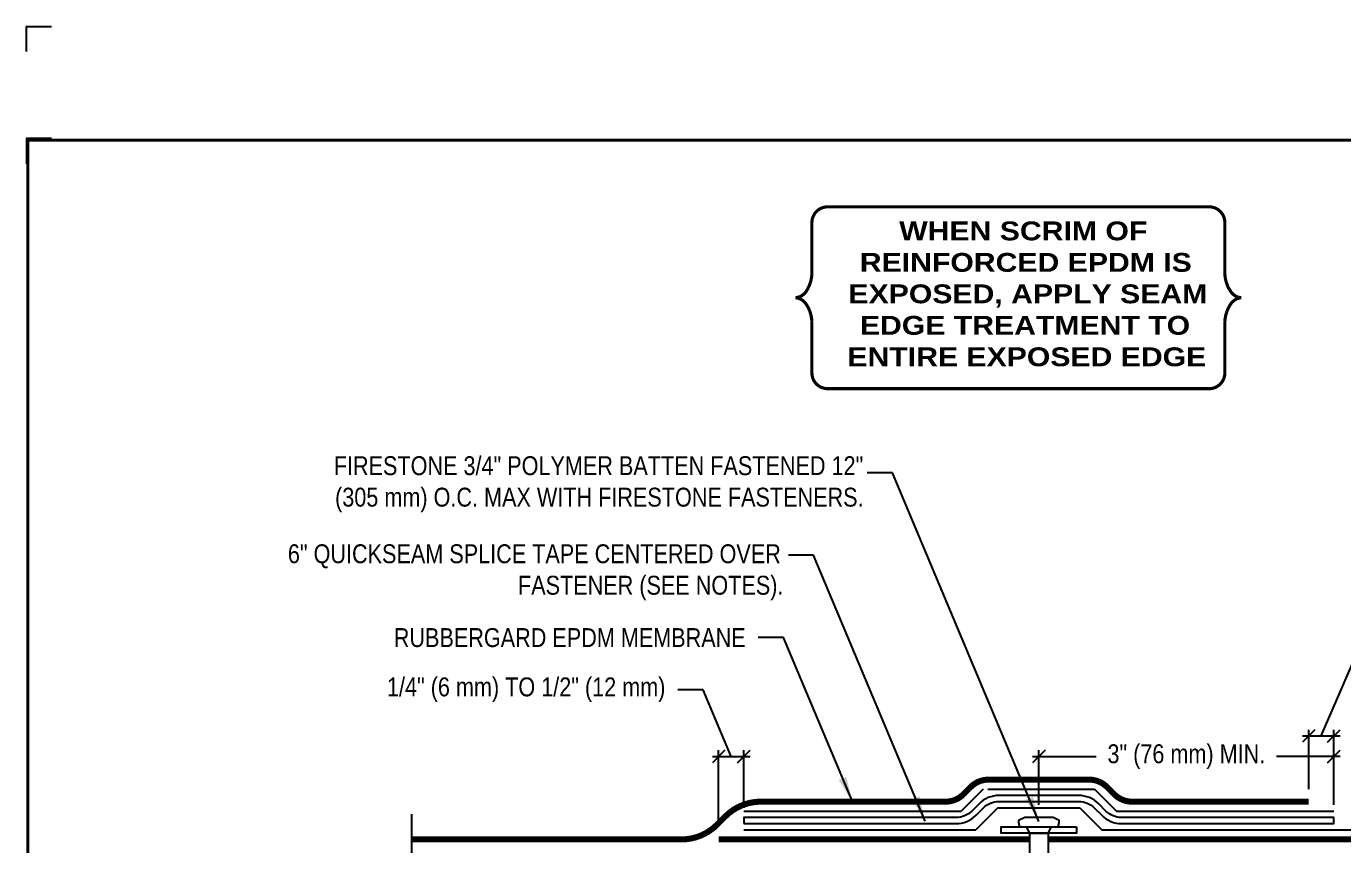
# Model space of a CAD drawing. Header units: inches. Extents: x 165.4 to 185.5, y 96.2 to 113.
# Drawn here: x 165.45 to 178.53, y 104.86 to 113 of the extents above; entities that cross this region are included whole.
import ezdxf
from ezdxf.enums import TextEntityAlignment as Align

# ---------------------------------------------------------------- set-up
doc = ezdxf.new("R2010")
doc.units = ezdxf.units.IN
doc.header["$MEASUREMENT"] = 0
doc.linetypes.add('HIDDEN', pattern=[0.375, 0.25, -0.125])
doc.layers.get('0').update_dxf_attribs({"linetype": 'CONTINUOUS'})
doc.layers.get('DEFPOINTS').update_dxf_attribs({"linetype": 'CONTINUOUS'})
for name, color, linetype in [('FSBP-ACCESSORY-FIRESTONE', 7, 'CONTINUOUS'), ('FSBP-ADHESIVE', 1, 'HIDDEN'), ('FSBP-ANNO-NOTE', 7, 'CONTINUOUS'), ('FSBP-INSULATION', 7, 'CONTINUOUS'), ('FSBP-MEMBRANE', 7, 'CONTINUOUS'), ('FSBP-TTLB-BORDER', 7, 'CONTINUOUS'), ('FSBP-TTLB-TEXT', 7, 'CONTINUOUS')]:
    doc.layers.add(name, color=color, linetype=linetype)
doc.styles.add('FSBP_ARIAL', font='arial.ttf')
doc.styles.add('FSBP_ARIAL_BOLD', font='')
doc.styles.add('FSBP_ARIAL_NAR', font='ARIALN.TTF')
doc.styles.get('FSBP_ARIAL_BOLD').set_extended_font_data('Arial Black')
doc.linetypes.add('ZIGZAG', pattern='A,0.0001,-0.2,[131,ltypeshp.shx,S=0.2,R=0,X=-0.2,Y=0],-0.4,[131,ltypeshp.shx,S=0.2,R=180,X=0.2,Y=0],-0.2', length=0.8001)
doc.dimstyles.new('FSBP-DIM', dxfattribs={"dimtxt": 0.1875, "dimasz": 0.125, "dimexe": 0.0625, "dimexo": 0.125, "dimgap": 0.125, "dimtad": 0, "dimdec": 0, "dimzin": 1, "dimdsep": 46, "dimlunit": 4, "dimtxsty": 'FSBP_ARIAL_NAR', "dimblk": 'OBLIQUE', "dimcen": 0.09375, "dimdle": 0.0625, "dimclrd": 256, "dimclre": 256, "dimclrt": 256, "dimadec": 0, "dimazin": 0, "dimtfac": 1, "dimtdec": 0, "dimtmove": 1, "dimatfit": 3, "dimfxl": 1, "dimtolj": 1, "dimtzin": 0, "dimlwd": -1, "dimlwe": -1, "dimarcsym": 0})
doc.dimstyles.new('FSBP-LEADER', dxfattribs={"dimtxt": 0.1875, "dimasz": 0.25, "dimexe": 0.0625, "dimexo": 0.125, "dimgap": 0.125, "dimtad": 0, "dimtih": 1, "dimtoh": 1, "dimdec": 4, "dimzin": 0, "dimdsep": 46, "dimlunit": 4, "dimtxsty": 'FSBP_ARIAL_NAR', "dimcen": 0.09375, "dimclrd": 256, "dimclre": 256, "dimclrt": 256, "dimadec": 0, "dimazin": 0, "dimtfac": 1, "dimtdec": 4, "dimtofl": 0, "dimtmove": 0, "dimatfit": 3, "dimfxl": 1, "dimtolj": 1, "dimtzin": 0, "dimlwd": -1, "dimlwe": -1, "dimarcsym": 0})

# ---------------------------------------------------------------- blocks, each defined once
blk = doc.blocks.new('FSBP_AP_FASTENER_01')
at = {"layer": 'FSBP-ACCESSORY-FIRESTONE'}
for p, q in [((-0.125, 0.04849224421338505), (-0.09375, -0.01400775578661495)), ((0.09375, -0.01400775578661495), (0.125, 0.04849224421338505)), ((-0.09375, -0.01400775578661495), (-0.09375, -0.264007755786615)), ((-0.09375, -0.01400775578661495), (0.09375, -0.01400775578661495)), ((0.09375, -0.01400775578661495), (0.09375, -0.264007755786615)), ((-0.09375, -0.264007755786615), (-0.0703125, -0.2840970415008996)), ((-0.0703125, -0.3156643085181585), (-0.0703125, -0.3472315755354103)), ((-0.0703125, -0.3787988425526763), (-0.0703125, -0.410366109569928)), ((0.0703125, -0.2955750228038667), (0.0703125, -0.3271422898211327)), ((0.0703125, -0.3587095568383845), (0.0703125, -0.3902768238556433)), ((-0.0703125, -0.4419333765871798), (-0.0703125, -0.4735006436044458)), ((-0.0703125, -0.5050679106216975), (-0.0703125, -0.5366351776389564)), ((0.0703125, -0.4218440908729022), (0.0703125, -0.453411357890154)), ((0.0703125, -0.4849786249074128), (0.0703125, -0.5165458919246717)), ((-0.0703125, -0.5682024446562153), (-0.0703125, -0.599769711673467)), ((-0.0703125, -0.631336978690733), (-0.0703125, -0.6629042457079848)), ((0.0703125, -0.5481131589419235), (0.0703125, -0.5796804259591894)), ((0.0703125, -0.6112476929764412), (0.0703125, -0.6428149599937001)), ((-0.0703125, -0.6944715127252366), (-0.0703125, -0.7260387797425025)), ((-0.0703125, -0.7576060467597543), (-0.0703125, -0.7891733137770132)), ((0.0703125, -0.674382227010959), (0.0703125, -0.7059494940282107)), ((0.0703125, -0.7375167610454696), (0.0703125, -0.7690840280627285)), ((-0.0703125, -0.820740580794272), (-0.0703125, -0.8523078478115238)), ((-0.0703125, -0.8838751148287898), (-0.0703125, -0.9154423818460415)), ((0.0703125, -0.8006512950799802), (0.0703125, -0.8322185620972462)), ((0.0703125, -0.863785829114498), (0.0703125, -0.8953530961317568)), ((-0.0703125, -0.9470096488632933), (-0.0703125, -0.9785769158805593)), ((-0.0703125, -1.010144182897811), (-0.0703125, -1.04171144991507)), ((0.0703125, -0.9269203631490157), (0.0703125, -0.9584876301662675)), ((0.0703125, -0.9900548971835264), (0.0703125, -1.021622164200785)), ((-0.0703125, -1.073278716932329), (-0.0703125, -1.104845983949581)), ((-0.0703125, -1.136413250966847), (-0.0703125, -1.167980517984098)), ((0.0703125, -1.053189431218037), (0.0703125, -1.084756698235303)), ((0.0703125, -1.116323965252555), (0.0703125, -1.147891232269814)), ((-0.0703125, -1.19954778500135), (-0.0703125, -1.231115052018616)), ((-0.0703125, -1.262682319035868), (-0.0703125, -1.294249586053127)), ((0.0703125, -1.179458499287072), (0.0703125, -1.211025766304324)), ((0.0703125, -1.242593033321583), (0.0703125, -1.274160300338842)), ((0.0703125, -1.305727567356094), (0.0703125, -1.33729483437336)), ((-0.0703125, -1.325816853070386), (-0.0703125, -1.357384120087637)), ((-0.0703125, -1.388951387104903), (-0.0703125, -1.420518654122155)), ((0.0703125, -1.368862101390611), (0.0703125, -1.40042936840787)), ((0.0703125, -1.431996635425129), (0.0703125, -1.463563902442381)), ((-0.0703125, -1.452085921139407), (-0.0703125, -1.483653188156673)), ((-0.0703125, -1.515220455173925), (-0.0703125, -1.546787722191183)), ((0.0703125, -1.49513116945964), (0.0703125, -1.526698436476899)), ((0.0703125, -1.558265703494151), (0.0703125, -1.589832970511416)), ((-0.0703125, -1.578354989208442), (-0.0703125, -1.609922256225694)), ((-0.0703125, -1.64148952324296), (-0.0703125, -1.673056790260212)), ((0.0703125, -1.621400237528668), (0.0703125, -1.652967504545927)), ((0.0703125, -1.684534771563186), (0.0703125, -1.716102038580438)), ((-0.0703125, -1.704624057277464), (-0.0703125, -1.73619132429473)), ((-0.0703125, -1.767758591311981), (-0.0703125, -1.79932585832924)), ((-0.0703125, -1.830893125346499), (-0.0703125, -1.862460392363751)), ((0.0703125, -1.747669305597697), (0.0703125, -1.779236572614955)), ((0.0703125, -1.810803839632207), (0.0703125, -1.842371106649473)), ((-0.0703125, -1.894027659381017), (-0.0703125, -1.925594926398269)), ((-0.0703125, -1.95716219341552), (-0.0703125, -1.988729460432786)), ((0.0703125, -1.873938373666725), (0.0703125, -1.905505640683984)), ((0.0703125, -1.937072907701243), (0.0703125, -1.968640174718495)), ((-0.0703125, -2.020296727450038), (-0.0703125, -2.051863994467297)), ((-0.0703125, -2.083431261484556), (-0.0703125, -2.114998528501808)), ((0.0703125, -2.000207441735753), (0.0703125, -2.031774708753012)), ((0.0703125, -2.063341975770264), (0.0703125, -2.09490924278753)), ((-0.0703125, -2.146565795519074), (-0.0703125, -2.178133062536325)), ((-0.0703125, -2.209700329553577), (-0.0703125, -2.241267596570843)), ((0.0703125, -2.126476509804782), (0.0703125, -2.158043776822041)), ((0.0703125, -2.189611043839299), (0.0703125, -2.221178310856551)), ((-0.0703125, -2.272834863588095), (-0.0703125, -2.304402130605354)), ((-0.0703125, -2.335969397622613), (-0.0703125, -2.367536664639864)), ((0.0703125, -2.25274557787381), (0.0703125, -2.284312844891069)), ((0.0703125, -2.315880111908321), (0.0703125, -2.347447378925587)), ((-0.0703125, -2.39910393165713), (-0.0703125, -2.430671198674382)), ((-0.0703125, -2.462238465691634), (-0.0703125, -2.4938057327089)), ((0.0703125, -2.379014645942839), (0.0703125, -2.410581912960097)), ((0.0703125, -2.442149179977356), (0.0703125, -2.473716446994608)), ((-0.0703125, -2.525372999726152), (-0.0703125, -2.55694026674341)), ((-0.0703125, -2.588507533760669), (-0.0703125, -2.620074800777921)), ((0.0703125, -2.505283714011867), (0.0703125, -2.536850981029126)), ((0.0703125, -2.568418248046378), (0.0703125, -2.599985515063644)), ((-0.0703125, -2.651642067795187), (-0.0703125, -2.683209334812439)), ((-0.0703125, -2.714776601829691), (-0.0703125, -2.746343868846957)), ((0.0703125, -2.631552782080895), (0.0703125, -2.663120049098154)), ((0.0703125, -2.694687316115413), (0.0703125, -2.726254583132665)), ((-0.0703125, -2.777911135864208), (-0.0703125, -2.809478402881467)), ((-0.0703125, -2.841045669898726), (-0.0703125, -2.872612936915978)), ((0.0703125, -2.757821850149924), (0.0703125, -2.789389117167183)), ((0.0703125, -2.820956384184434), (0.0703125, -2.8525236512017)), ((-0.0703125, -2.904180203933244), (-0.0703125, -2.935747470950496)), ((-0.0703125, -2.967314737967747), (-0.0703125, -2.998882004985013)), ((0, -3.201507755786615), (0.02460623630038583, -3.00110581902215)), ((0.0625, -3.154632755786601), (0.0625, -2.995692424207924)), ((0.0703125, -2.884090918218952), (0.0703125, -2.915658185236211)), ((0.0703125, -2.94722545225347), (0.0703125, -2.978792719270722)), ((-0.0625, -3.154632755786622), (-0.0625, -3.013549567065063)), ((0, -3.201507755786615), (-0.06250000000001421, -3.154632755786615)), ((0.0625, -3.154632755786615), (0, -3.201507755786615))]:
    blk.add_line(p, q, dxfattribs=at)
blk.add_lwpolyline([(0.1875, 0.04849224421338505, 0.1250000000000271), (0.203125, 0.110992244213385), (0.140625, 0.142242244213385), (-0.140625, 0.142242244213385), (-0.203125, 0.110992244213385, 0.1250000000000271), (-0.1875, 0.04849224421338505)], format="xyb", close=True, dxfattribs=at)
for points in [[(-0.109375, -0.3054610321523867), (-0.0703125, -0.2840970415008996), (0.0703125, -0.264007755786615), (0.109375, -0.2742110321523867), (0.0703125, -0.2955750228038667), (-0.0703125, -0.3156643085181585)], [(-0.109375, -0.3685955661869045), (-0.0703125, -0.3472315755354103), (0.0703125, -0.3271422898211327), (0.109375, -0.3373455661869045), (0.0703125, -0.3587095568383845), (-0.0703125, -0.3787988425526763)], [(-0.109375, -0.431730100221408), (-0.0703125, -0.410366109569928), (0.0703125, -0.3902768238556433), (0.109375, -0.400480100221408), (0.0703125, -0.4218440908729022), (-0.0703125, -0.4419333765871798)], [(-0.109375, -0.4948646342559258), (-0.0703125, -0.4735006436044458), (0.0703125, -0.453411357890154), (0.109375, -0.4636146342559258), (0.0703125, -0.4849786249074128), (-0.0703125, -0.5050679106216975)], [(-0.109375, -0.5579991682904435), (-0.0703125, -0.5366351776389564), (0.0703125, -0.5165458919246717), (0.109375, -0.5267491682904435), (0.0703125, -0.5481131589419235), (-0.0703125, -0.5682024446562153)], [(-0.109375, -0.6211337023249612), (-0.0703125, -0.599769711673467), (0.0703125, -0.5796804259591894), (0.109375, -0.5898837023249612), (0.0703125, -0.6112476929764412), (-0.0703125, -0.631336978690733)], [(-0.109375, -0.6842682363594648), (-0.0703125, -0.6629042457079848), (0.0703125, -0.6428149599937001), (0.109375, -0.6530182363594648), (0.0703125, -0.674382227010959), (-0.0703125, -0.6944715127252366)], [(-0.109375, -0.7474027703939825), (-0.0703125, -0.7260387797425025), (0.0703125, -0.7059494940282107), (0.109375, -0.7161527703939825), (0.0703125, -0.7375167610454696), (-0.0703125, -0.7576060467597543)], [(-0.109375, -0.8105373044285002), (-0.0703125, -0.7891733137770132), (0.0703125, -0.7690840280627285), (0.109375, -0.7792873044285002), (0.0703125, -0.8006512950799802), (-0.0703125, -0.820740580794272)], [(-0.109375, -0.873671838463018), (-0.0703125, -0.8523078478115238), (0.0703125, -0.8322185620972462), (0.109375, -0.842421838463018), (0.0703125, -0.863785829114498), (-0.0703125, -0.8838751148287898)], [(-0.109375, -0.9368063724975215), (-0.0703125, -0.9154423818460415), (0.0703125, -0.8953530961317568), (0.109375, -0.9055563724975215), (0.0703125, -0.9269203631490157), (-0.0703125, -0.9470096488632933)], [(-0.109375, -0.9999409065320393), (-0.0703125, -0.9785769158805593), (0.0703125, -0.9584876301662675), (0.109375, -0.9686909065320393), (0.0703125, -0.9900548971835264), (-0.0703125, -1.010144182897811)], [(-0.109375, -1.063075440566557), (-0.0703125, -1.04171144991507), (0.0703125, -1.021622164200785), (0.109375, -1.031825440566557), (0.0703125, -1.053189431218037), (-0.0703125, -1.073278716932329)], [(-0.109375, -1.126209974601075), (-0.0703125, -1.104845983949581), (0.0703125, -1.084756698235303), (0.109375, -1.094959974601075), (0.0703125, -1.116323965252555), (-0.0703125, -1.136413250966847)], [(-0.109375, -1.189344508635578), (-0.0703125, -1.167980517984098), (0.0703125, -1.147891232269814), (0.109375, -1.158094508635578), (0.0703125, -1.179458499287072), (-0.0703125, -1.19954778500135)], [(-0.109375, -1.252479042670096), (-0.0703125, -1.231115052018616), (0.0703125, -1.211025766304324), (0.109375, -1.221229042670096), (0.0703125, -1.242593033321583), (-0.0703125, -1.262682319035868)], [(-0.109375, -1.315613576704614), (-0.0703125, -1.294249586053127), (0.0703125, -1.274160300338842), (0.109375, -1.284363576704614), (0.0703125, -1.305727567356094), (-0.0703125, -1.325816853070386)], [(-0.109375, -1.378748110739132), (-0.0703125, -1.357384120087637), (0.0703125, -1.33729483437336), (0.109375, -1.347498110739132), (0.0703125, -1.368862101390611), (-0.0703125, -1.388951387104903)], [(-0.109375, -1.441882644773635), (-0.0703125, -1.420518654122155), (0.0703125, -1.40042936840787), (0.109375, -1.410632644773635), (0.0703125, -1.431996635425129), (-0.0703125, -1.452085921139407)], [(-0.109375, -1.505017178808153), (-0.0703125, -1.483653188156673), (0.0703125, -1.463563902442381), (0.109375, -1.473767178808153), (0.0703125, -1.49513116945964), (-0.0703125, -1.515220455173925)], [(-0.109375, -1.568151712842671), (-0.0703125, -1.546787722191183), (0.0703125, -1.526698436476899), (0.109375, -1.536901712842671), (0.0703125, -1.558265703494151), (-0.0703125, -1.578354989208442)], [(-0.109375, -1.631286246877188), (-0.0703125, -1.609922256225694), (0.0703125, -1.589832970511416), (0.109375, -1.600036246877188), (0.0703125, -1.621400237528668), (-0.0703125, -1.64148952324296)], [(-0.109375, -1.694420780911692), (-0.0703125, -1.673056790260212), (0.0703125, -1.652967504545927), (0.109375, -1.663170780911692), (0.0703125, -1.684534771563186), (-0.0703125, -1.704624057277464)], [(-0.109375, -1.75755531494621), (-0.0703125, -1.73619132429473), (0.0703125, -1.716102038580438), (0.109375, -1.72630531494621), (0.0703125, -1.747669305597697), (-0.0703125, -1.767758591311981)], [(-0.109375, -1.820689848980727), (-0.0703125, -1.79932585832924), (0.0703125, -1.779236572614955), (0.109375, -1.789439848980727), (0.0703125, -1.810803839632207), (-0.0703125, -1.830893125346499)], [(-0.109375, -1.883824383015245), (-0.0703125, -1.862460392363751), (0.0703125, -1.842371106649473), (0.109375, -1.852574383015245), (0.0703125, -1.873938373666725), (-0.0703125, -1.894027659381017)], [(-0.109375, -1.946958917049749), (-0.0703125, -1.925594926398269), (0.0703125, -1.905505640683984), (0.109375, -1.915708917049749), (0.0703125, -1.937072907701243), (-0.0703125, -1.95716219341552)], [(-0.109375, -2.010093451084266), (-0.0703125, -1.988729460432786), (0.0703125, -1.968640174718495), (0.109375, -1.978843451084266), (0.0703125, -2.000207441735753), (-0.0703125, -2.020296727450038)], [(-0.109375, -2.073227985118784), (-0.0703125, -2.051863994467297), (0.0703125, -2.031774708753012), (0.109375, -2.041977985118784), (0.0703125, -2.063341975770264), (-0.0703125, -2.083431261484556)], [(-0.109375, -2.136362519153302), (-0.0703125, -2.114998528501808), (0.0703125, -2.09490924278753), (0.109375, -2.105112519153302), (0.0703125, -2.126476509804782), (-0.0703125, -2.146565795519074)], [(-0.109375, -2.199497053187805), (-0.0703125, -2.178133062536325), (0.0703125, -2.158043776822041), (0.109375, -2.168247053187805), (0.0703125, -2.189611043839299), (-0.0703125, -2.209700329553577)], [(-0.109375, -2.262631587222323), (-0.0703125, -2.241267596570843), (0.0703125, -2.221178310856551), (0.109375, -2.231381587222323), (0.0703125, -2.25274557787381), (-0.0703125, -2.272834863588095)], [(-0.109375, -2.325766121256841), (-0.0703125, -2.304402130605354), (0.0703125, -2.284312844891069), (0.109375, -2.294516121256841), (0.0703125, -2.315880111908321), (-0.0703125, -2.335969397622613)], [(-0.109375, -2.388900655291359), (-0.0703125, -2.367536664639864), (0.0703125, -2.347447378925587), (0.109375, -2.357650655291359), (0.0703125, -2.379014645942839), (-0.0703125, -2.39910393165713)], [(-0.109375, -2.452035189325862), (-0.0703125, -2.430671198674382), (0.0703125, -2.410581912960097), (0.109375, -2.420785189325862), (0.0703125, -2.442149179977356), (-0.0703125, -2.462238465691634)], [(-0.109375, -2.51516972336038), (-0.0703125, -2.4938057327089), (0.0703125, -2.473716446994608), (0.109375, -2.48391972336038), (0.0703125, -2.505283714011867), (-0.0703125, -2.525372999726152)], [(-0.109375, -2.578304257394898), (-0.0703125, -2.55694026674341), (0.0703125, -2.536850981029126), (0.109375, -2.547054257394898), (0.0703125, -2.568418248046378), (-0.0703125, -2.588507533760669)], [(-0.109375, -2.641438791429415), (-0.0703125, -2.620074800777921), (0.0703125, -2.599985515063644), (0.109375, -2.610188791429415), (0.0703125, -2.631552782080895), (-0.0703125, -2.651642067795187)], [(-0.109375, -2.704573325463919), (-0.0703125, -2.683209334812439), (0.0703125, -2.663120049098154), (0.109375, -2.673323325463919), (0.0703125, -2.694687316115413), (-0.0703125, -2.714776601829691)], [(-0.109375, -2.767707859498437), (-0.0703125, -2.746343868846957), (0.0703125, -2.726254583132665), (0.109375, -2.736457859498437), (0.0703125, -2.757821850149924), (-0.0703125, -2.777911135864208)], [(-0.109375, -2.830842393532954), (-0.0703125, -2.809478402881467), (0.0703125, -2.789389117167183), (0.109375, -2.799592393532954), (0.0703125, -2.820956384184434), (-0.0703125, -2.841045669898726)], [(-0.109375, -2.893976927567472), (-0.0703125, -2.872612936915978), (0.0703125, -2.8525236512017), (0.109375, -2.862726927567472), (0.0703125, -2.884090918218952), (-0.0703125, -2.904180203933244)], [(-0.099609375, -2.955716372316267), (-0.0703125, -2.935747470950496), (0.0703125, -2.915658185236211), (0.099609375, -2.927256550887698), (0.0703125, -2.94722545225347), (-0.0703125, -2.967314737967747)], [(-0.0849609375, -3.008866455667892), (-0.0703125, -2.998882004985013), (0.0703125, -2.978792719270722), (0.0849609375, -2.984591902096462), (0.0703125, -2.994576352779355), (-0.0703125, -3.014665638493632)]]:
    blk.add_lwpolyline(points, close=True, dxfattribs=at)
blk.add_lwpolyline([(-0.09375, -0.264007755786615), (0.09375, -0.264007755786615)], dxfattribs=at)
blk = doc.blocks.new('_OBLIQUE')
at = {"color": 0, "linetype": 'ByBlock'}
blk.add_line((-0.5, -0.5), (0.5, 0.5), dxfattribs=at)
blk = doc.blocks.new('*D5')
at = {"layer": 'DEFPOINTS', "color": 0, "transparency": 16777216}
for p in [(175.5058221828355, 105.7449161640533), (175.5058221828355, 105.1413568290745), (178.4367274467408, 105.2038568290745)]:
    blk.add_point(p, dxfattribs=at)
at = {"layer": 'FSBP-ANNO-NOTE', "transparency": 16777216}
for p, q in [((175.4433221828355, 105.7449161640533), (176.0757470180624, 105.7449161640533)), ((175.5058221828355, 105.2663568290745), (175.5058221828355, 105.8074161640533)), ((178.4992274467408, 105.7449161640533), (177.8668026115139, 105.7449161640533)), ((178.4367274467408, 105.3288568290745), (178.4367274467408, 105.8074161640533))]:
    blk.add_line(p, q, dxfattribs=at)
at = {"layer": 'FSBP-ANNO-NOTE', "transparency": 16777216, "xscale": 0.125, "yscale": 0.125, "zscale": 0.125, "rotation": 180}
blk.add_blockref('_OBLIQUE', (175.5058221828355, 105.7449161640533), dxfattribs=at)
at = {"layer": 'FSBP-ANNO-NOTE', "transparency": 16777216, "xscale": 0.125, "yscale": 0.125, "zscale": 0.125}
blk.add_blockref('_OBLIQUE', (178.4367274467408, 105.7449161640533), dxfattribs=at)
at = {"layer": 'FSBP-ANNO-NOTE', "transparency": 16777216, "insert": (176.9712748147882, 105.7449161640533), "char_height": 0.1875, "attachment_point": 5, "style": 'FSBP_ARIAL_NAR'}
blk.add_mtext('\\A1;3" (76 mm) MIN.', dxfattribs=at)
blk = doc.blocks.new('*D4')
at = {"layer": 'DEFPOINTS', "color": 0, "transparency": 16777216}
for p in [(172.5749169189303, 105.7449161640533), (172.5749169189303, 105.1401068290744), (172.3249169189303, 104.9226068290745)]:
    blk.add_point(p, dxfattribs=at)
at = {"layer": 'FSBP-ANNO-NOTE', "transparency": 16777216}
for p, q in [((172.1708518468515, 106.4090833060953), (171.9208518468515, 106.4090833060953)), ((172.4499169189303, 105.7449161640533), (172.1708518468515, 106.4090833060953)), ((172.2624169189303, 105.7449161640533), (172.6374169189303, 105.7449161640533)), ((172.3249169189303, 105.0476068290745), (172.3249169189303, 105.8074161640533)), ((172.5749169189303, 105.2651068290744), (172.5749169189303, 105.8074161640533))]:
    blk.add_line(p, q, dxfattribs=at)
at = {"layer": 'FSBP-ANNO-NOTE', "transparency": 16777216, "xscale": 0.125, "yscale": 0.125, "zscale": 0.125, "rotation": 180}
blk.add_blockref('_OBLIQUE', (172.3249169189303, 105.7449161640533), dxfattribs=at)
at = {"layer": 'FSBP-ANNO-NOTE', "transparency": 16777216, "xscale": 0.125, "yscale": 0.125, "zscale": 0.125}
blk.add_blockref('_OBLIQUE', (172.5749169189303, 105.7449161640533), dxfattribs=at)
at = {"layer": 'FSBP-ANNO-NOTE', "transparency": 16777216, "insert": (171.7958518468515, 106.4090833060953), "char_height": 0.1875, "attachment_point": 6, "style": 'FSBP_ARIAL_NAR'}
blk.add_mtext('\\A1;1/4" (6 mm) TO 1/2" (12 mm)', dxfattribs=at)
blk = doc.blocks.new('*D6')
at = {"layer": 'DEFPOINTS', "color": 0, "transparency": 16777216}
for p in [(178.4367274467407, 105.9496567123612), (178.1867274467407, 105.2976068290744), (178.4367274467407, 105.1401068290745)]:
    blk.add_point(p, dxfattribs=at)
at = {"layer": 'FSBP-ANNO-NOTE', "transparency": 16777216}
for p, q in [((178.3117274467407, 105.9496567123612), (178.7347387632223, 106.9268934686306)), ((178.7347387632223, 106.9268934686306), (178.9847387632223, 106.9268934686306)), ((178.1867274467407, 105.4226068290744), (178.1867274467407, 106.0121567123612)), ((178.4367274467407, 105.2651068290745), (178.4367274467407, 106.0121567123612)), ((178.1242274467407, 105.9496567123612), (178.4992274467407, 105.9496567123612))]:
    blk.add_line(p, q, dxfattribs=at)
at = {"layer": 'FSBP-ANNO-NOTE', "transparency": 16777216, "xscale": 0.125, "yscale": 0.125, "zscale": 0.125, "rotation": 180}
blk.add_blockref('_OBLIQUE', (178.1867274467407, 105.9496567123612), dxfattribs=at)
at = {"layer": 'FSBP-ANNO-NOTE', "transparency": 16777216, "xscale": 0.125, "yscale": 0.125, "zscale": 0.125}
blk.add_blockref('_OBLIQUE', (178.4367274467407, 105.9496567123612), dxfattribs=at)
at = {"layer": 'FSBP-ANNO-NOTE', "transparency": 16777216, "insert": (179.1097387632223, 106.9268934686306), "char_height": 0.1875, "attachment_point": 4, "style": 'FSBP_ARIAL_NAR'}
blk.add_mtext('\\A1;1/8" (3 mm) TO 1/4" (6 mm)', dxfattribs=at)
blk = doc.blocks.new('TTLB-EPDM_2')
at = {"layer": 'DEFPOINTS', "linetype": 'Continuous', "ltscale": 1.75}
blk.add_lwpolyline([(-0.015625, 13.88083333333333), (-0.015625, 14.13083333333333), (0.234375, 14.13083333333333)], dxfattribs=at)
at = {"layer": 'DEFPOINTS', "color": 1}
blk.add_lwpolyline([(0.234375, 13.015625), (-0.015625, 13.015625), (-0.015625, 12.765625)], dxfattribs=at)
at = {"layer": 'FSBP-TTLB-BORDER', "const_width": 0.03125}
blk.add_lwpolyline([(20, 0), (20, 13), (0, 13), (0, 0)], dxfattribs=at)
at = {"layer": 'FSBP-TTLB-TEXT'}
for tag, height, style, p in [('MAXIMUM_WARRANTY', 0.1875, 'FSBP_ARIAL_BOLD', (18.03987100774941, 0.2240244307510579)), ('ACCPT_SYSTEMS', 0.21875, 'FSBP_ARIAL', (12.49438170418193, -1.23218745252656))]:
    blk.add_attdef(tag, text='', height=height, dxfattribs=dict(at, style=style)).set_placement(p, align=Align.MIDDLE_LEFT)
for tag, height, style, p in [('DETAIL_DESCP_LINE_1', 0.21875, 'FSBP_ARIAL_BOLD', (10.33118450231211, -0.2831249841755152)), ('DETAIL_DESCP_LINE_2', 0.21875, 'FSBP_ARIAL_BOLD', (10.33118450231211, -0.6812499208775904)), ('ISSUE_REV_DATE', 0.21875, 'FSBP_ARIAL', (16.84069633627263, -0.7282559425942452)), ('DETAIL_NUMBER', 0.4375, 'FSBP_ARIAL', (18.91941590748775, -0.8931630692489421))]:
    blk.add_attdef(tag, text='', height=height, dxfattribs=dict(at, style=style)).set_placement(p, align=Align.MIDDLE_CENTER)

msp = doc.modelspace()

# ---------------------------------------------------------------- linework, layer by layer
at = {"layer": 'FSBP-ACCESSORY-FIRESTONE'}
msp.add_lwpolyline([(175.8808221828355, 105.0476068290745), (175.8808221828355, 104.9851068290745), (175.1308221828355, 104.9851068290746), (175.1308221828355, 105.0476068290745)], close=True, dxfattribs=at)
at = {"layer": 'FSBP-ADHESIVE', "linetype": 'ZIGZAG', "ltscale": 0.17}
for p, q in [((174.9539496029262, 105.4226068290745), (174.7351996029262, 105.2038568290745)), ((174.9993067672649, 105.4226068290745), (176.0576947627449, 105.4226068290745)), ((176.0576947627449, 105.4226068290745), (176.2764447627449, 105.2038568290745)), ((175.0995721828355, 105.2351068290745), (174.8808221828355, 105.0163568290745)), ((175.0995721828355, 105.2351068290745), (175.9120721828356, 105.2351068290745)), ((175.9120721828356, 105.2351068290745), (176.1308221828355, 105.0163568290745)), ((172.5749169189303, 105.2038568290745), (174.7351996029263, 105.2038568290745)), ((176.2764447627449, 105.2038568290745), (178.4367274467408, 105.2038568290745)), ((172.5749169189303, 105.0163568290745), (174.8808221828355, 105.0163568290745)), ((176.1308221828355, 105.0163568290745), (178.6867274467408, 105.0163568290745))]:
    msp.add_line(p, q, dxfattribs=at)
at = {"layer": 'FSBP-ANNO-NOTE'}
for p, q in [((172.5124169189303, 105.6824161640532), (172.6374169189303, 105.8074161640533)), ((172.5749169189303, 105.2351068290745), (172.5749169189303, 105.8074161640533))]:
    msp.add_line(p, q, dxfattribs=at)
at = {"layer": 'FSBP-ANNO-NOTE', "const_width": 0.03125}
msp.add_lwpolyline([(177.353612598306, 110.0622052821235), (177.353612598306, 109.5549192511407, -0.414213562373095), (177.197362598306, 109.3986692511407), (173.4074392538383, 109.3986692511407, -0.414213562373095), (173.2511892538383, 109.5549192511407), (173.2511892538383, 110.0622052821236, 0.1409083258157955), (173.1927416276509, 110.2403463322266, 0.2244532195272858), (173.0886782099379, 110.3016273723234, 0.2244532195272858), (173.1927416276509, 110.3629084124202, 0.1409083258157939), (173.2511892538383, 110.5410494625232), (173.2511892538383, 111.048335493506, -0.414213562373095), (173.4074392538383, 111.204585493506), (177.197362598306, 111.204585493506, -0.414213562373095), (177.353612598306, 111.048335493506), (177.353612598306, 110.5410494625232, 0.1409083258157955), (177.4120602244935, 110.3629084124202, 0.2244532195272858), (177.5161236422064, 110.3016273723234, 0.2244532195272858), (177.4120602244935, 110.2403463322266, 0.1409083258157939)], format="xyb", close=True, dxfattribs=at)
at = {"layer": 'FSBP-INSULATION', "linetype": 'Continuous'}
msp.add_lwpolyline([(169.2769033038665, 103.3288568290745), (169.2769033038664, 103.9538568290745), (169.4486206425824, 104.0163568290745), (169.1051859651505, 104.1413568290745), (169.2769033038664, 104.2038568290745), (169.2769033038664, 105.1726068290745)], dxfattribs=at)
at = {"layer": 'FSBP-MEMBRANE'}
msp.add_lwpolyline([(169.2769033038664, 104.9226068290745, 0.06, 0.06, 0), (171.9554527263873, 104.9226068290745, 0.06, 0.06, 0.1989123673796589), (172.3090061169806, 105.0690534384812, 0.06, 0.06, 0), (172.3911128981672, 105.1511602196678, 0.06, 0.06, -0.198912367379641), (172.7446662887604, 105.2976068290745, 0.06, 0.06, 0), (174.579965401649, 105.2976068290745, 0.06, 0.06, 0.1989123673797007), (174.7567420969457, 105.3708301337779, 0.06, 0.06, 0), (174.8290454875389, 105.4431335243711, 0.06, 0.06, -0.198912367379665), (175.0058221828355, 105.5163568290745, 0.06, 0.06, 0), (176.0058221828355, 105.5163568290745, 0.06, 0.06, -0.1989123673796589), (176.1825988781322, 105.4431335243711, 0.06, 0.06, 0), (176.2549022687254, 105.3708301337778, 0.06, 0.06, 0.1989123673796589), (176.431678964022, 105.2976068290745, 0.06, 0.06, 0), (178.1867274467408, 105.2976068290744, 0, 0, 0)], format="xyseb", dxfattribs=at)
msp.add_lwpolyline([(172.5749169189303, 105.0801068290745), (174.6835187922423, 105.0801068290745, 0.1989123673796859), (174.8815086909746, 105.1621169303423), (174.9538120815677, 105.2344203209355, -0.1989123673796658), (175.1093755734288, 105.2988568290745), (175.5058221828355, 105.2988568290745), (175.9022687922423, 105.2988568290745, -0.1989123673796658), (176.0578322841033, 105.2344203209355), (176.1301356746965, 105.1621169303423, 0.1989123673796859), (176.3281255734288, 105.0801068290745), (178.4367274467408, 105.0801068290745), (178.4367274467408, 105.1401068290745), (176.3281255734288, 105.1401068290745, -0.1989123673797008), (176.1725620815677, 105.2045433372135), (176.1002586909745, 105.2768467278067, 0.1989123673796465), (175.9022687922423, 105.3588568290745), (175.5058221828355, 105.3588568290745), (175.1093755734288, 105.3588568290745, 0.1989123673796679), (174.9113856746966, 105.2768467278067), (174.8390822841034, 105.2045433372135, -0.1989123673796931), (174.6835187922423, 105.1401068290745), (172.5749169189303, 105.1401068290745)], format="xyb", close=True, dxfattribs=at)
at = {"layer": 'FSBP-MEMBRANE', "const_width": 0.06}
for points in [[(172.3249169189303, 104.9226068290745), (175.4120721828355, 104.9226068290745)], [(175.5995721828355, 104.9226068290745), (180.838591155904, 104.9226068290745)]]:
    msp.add_lwpolyline(points, dxfattribs=at)

# ---------------------------------------------------------------- block references
at = {"ltscale": 1.75}
msp.add_blockref('TTLB-EPDM_2', (165.462701130455, 98.86596216310221), dxfattribs=at)
at = {"layer": 'FSBP-ACCESSORY-FIRESTONE'}
msp.add_blockref('FSBP_AP_FASTENER_01', (175.5058221828355, 104.9991145848611), dxfattribs=at)

# ---------------------------------------------------------------- texts
at = {"layer": 'FSBP-ANNO-NOTE', "style": 'FSBP_ARIAL_NAR'}
msp.add_text('RUBBERGARD EPDM MEMBRANE', height=0.1875, dxfattribs=at).set_placement((172.5933912916859, 106.9268934686306), align=Align.MIDDLE_RIGHT)
at = {"layer": 'FSBP-ANNO-NOTE', "char_height": 0.1875, "attachment_point": 1}
for s, width, heights, insert, style in [('\\pi0.6175;WHEN SCRIM OF \\P\\pi0.22619;REINFORCED EPDM IS \\P\\pi0.11332;EXPOSED, APPLY SEAM \\P\\pi0.22696;EDGE TREATMENT TO \\P\\pi0.10316;ENTIRE EXPOSED EDGE', 3.623900954729351, [1.493423687121322], (173.5009356932663, 111.0593058426507), 'FSBP_ARIAL_BOLD'), ('\\pi0.60865;FIRESTONE 3/4" POLYMER BATTEN FASTENED 12" \\P\\pi0.62169;(305 mm) O.C. MAX WITH FIRESTONE FASTENERS.', 5.841253881535522, [0.8562654438449079], (167.8925760153039, 108.7277242803555), 'FSBP_ARIAL_NAR'), ('\\pi0.9541;6" QUICKSEAM SPLICE TAPE CENTERED OVER \\P\\pi3.2404;FASTENER (SEE NOTES).', 5.841253881535522, [0.8562654438449079], (167.0911500490116, 107.8531327256824), 'FSBP_ARIAL_NAR')]:
    msp.add_mtext_dynamic_manual_height_columns(s, width=width, gutter_width=5, heights=heights, dxfattribs=dict(at, insert=insert, style=style))

# ---------------------------------------------------------------- dimensions: what is measured, and where the dimension line sits
at = {"layer": 'FSBP-ANNO-NOTE'}
for base, p1, p2, text, picture, middle in [((178.4367274467407, 105.9496567123612), (178.1867274467407, 105.2976068290744), (178.4367274467407, 105.1401068290745), '1/8" (3 mm) TO 1/4" (6 mm)', '*D6', (179.1097387632223, 106.9268934686306)), ((172.5749169189303, 105.7449161640533), (172.3249169189303, 104.9226068290745), (172.5749169189303, 105.1401068290744), '1/4" (6 mm) TO 1/2" (12 mm)', '*D4', (171.7958518468515, 106.4090833060953))]:
    dim = msp.add_linear_dim(base=base, p1=p1, p2=p2, text=text, dimstyle='FSBP-DIM', dxfattribs=at)
    dim.commit()
    dim.dimension.update_dxf_attribs({"geometry": picture, "text_midpoint": middle, "dimtype": 160})
dim = msp.add_linear_dim(base=(175.5058221828355, 105.7449161640533), p1=(178.4367274467408, 105.2038568290745), p2=(175.5058221828355, 105.1413568290745), angle=180, text='3" (76 mm) MIN.', dimstyle='FSBP-DIM', dxfattribs=at)
dim.commit()
dim.dimension.update_dxf_attribs({"geometry": '*D5', "text_midpoint": (176.9712748147882, 105.7449161640533)})

# ---------------------------------------------------------------- leaders
for points in [[(175.5063866916062, 105.1013608394324), (174.0514472995995, 108.5640762937012), (173.8014472995995, 108.5640762937012)], [(174.3778659337907, 105.1048823055092), (173.2683561410581, 107.7454848811659), (173.0183561410581, 107.7454848811659)], [(173.6529734769874, 105.2976068290744), (172.9683912916859, 106.9268934686306), (172.7183912916859, 106.9268934686306)]]:
    msp.add_leader(points, dimstyle='FSBP-LEADER', dxfattribs=at)

doc.saveas('drawing.dxf')
